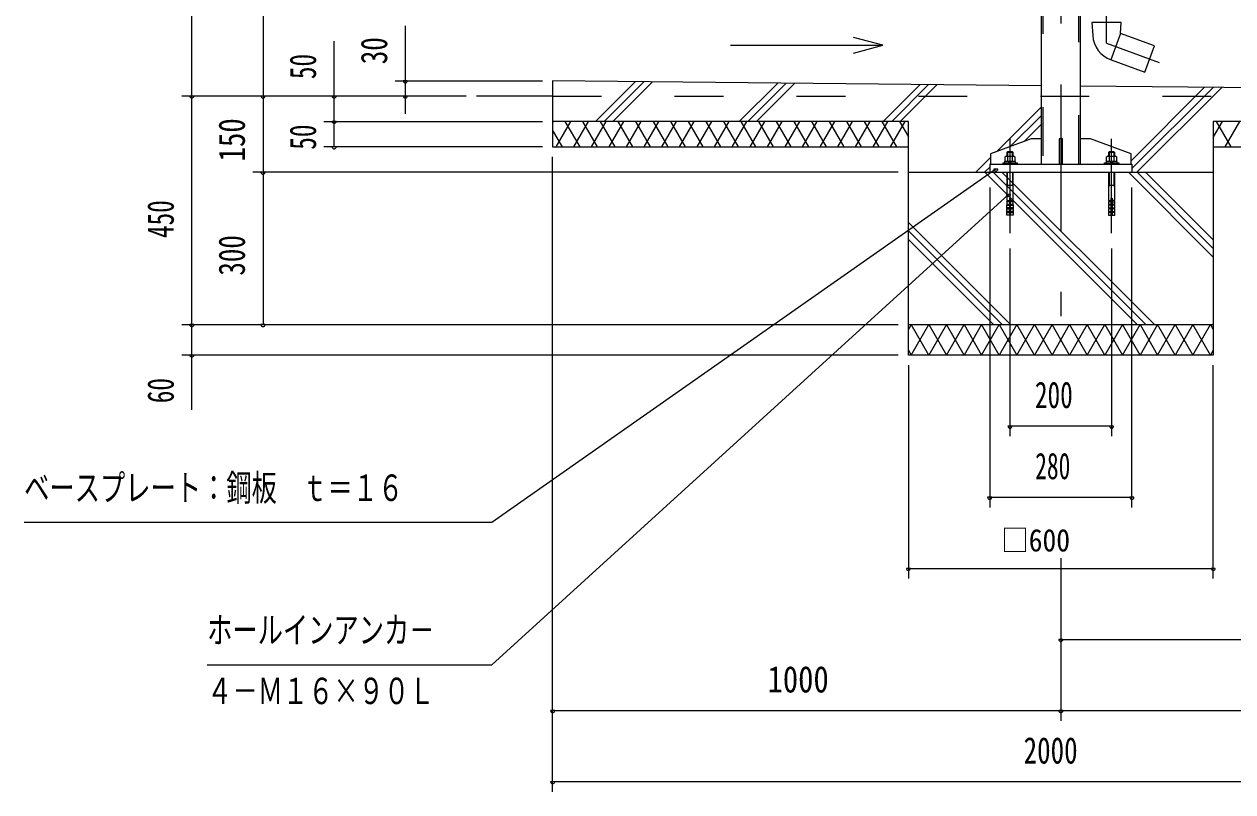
# Model space of a CAD drawing. Units: millimetres, scale not verified, with parts at other scales. Extents: x -23449 to 23452, y -10500 to 10500.
# Drawn here: x 11390 to 17336, y -2830 to 949 of the extents above; entities that cross this region are included whole.
import ezdxf
from ezdxf.enums import TextEntityAlignment as Align

# ---------------------------------------------------------------- set-up
doc = ezdxf.new("R2010")
doc.units = ezdxf.units.MM
doc.header["$LTSCALE"] = 60
doc.linetypes.add('USER2', pattern=[10, 4, -6])
doc.linetypes.add('USER3', pattern=[24, 12, -5, 2, -5])
for name, color, linetype, lineweight in [('0-6_2-0BOLD', 7, 'Continuous', 18), ('0-7_2-1HIDDEN', 3, 'USER2', 18), ('0-8_2-2CENTER', 3, 'USER3', 18), ('0-9_2-4THIN', 4, 'Continuous', 18), ('0-A_2-5DIM', 3, 'Continuous', 18), ('0-B_2-6HATCH', 2, 'Continuous', 18)]:
    doc.layers.add(name, color=color, linetype=linetype, lineweight=lineweight)
doc.styles.add('ＭＳ ゴシック', font='')
doc.styles.get('ＭＳ ゴシック').set_extended_font_data('MS Gothic')

msp = doc.modelspace()

# ---------------------------------------------------------------- linework, layer by layer
at = {"layer": '0-6_2-0BOLD'}
for p, q in [((16394.83, 259.93), (16394.83, 1140.9)), ((16585.58, 1140.9), (16585.58, 259.93)), ((16783.97, 902.49), (16736.94, 773.29)), ((13990.2, 669.93), (13990.2, 344.93)), ((16394.83, 645.88), (13990.21, 669.93)), ((13990.2, 594.93), (13615.2, 594.93)), ((18686.83, 622.96), (16585.58, 643.98)), ((16497.71, 259.93), (16497.71, 384.93)), ((13990.21, 344.93), (15740.21, 344.93)), ((16144.83, 309.93), (16144.83, 259.93)), ((16730.21, 321.41), (16725.21, 316.41)), ((17240.21, 344.93), (18490.2, 344.93)), ((16140.21, 259.93), (16140.21, 219.93)), ((16205.21, 265.68), (16205.21, 259.93)), ((16227.95, 295.92), (16227.95, 273.18)), ((16232.72, 265.68), (16240.22, 273.18)), ((16247.71, 273.18), (16240.22, 265.68)), ((16252.48, 273.18), (16252.48, 295.92)), ((16267.09, 265.68), (16267.09, 273.18)), ((16727.94, 295.92), (16727.94, 273.18)), ((16732.71, 273.18), (16740.21, 265.68)), ((16747.71, 265.68), (16740.21, 273.18)), ((16752.48, 273.18), (16752.48, 295.92)), ((15740.21, 219.93), (17240.21, 219.93)), ((16255.21, 80.94), (16255.21, 219.93)), ((16755.21, 80.94), (16755.21, 219.93)), ((16255.21, 154.03), (16225.21, 154.03)), ((16755.21, 154.03), (16725.21, 154.03)), ((16225.21, 56.94), (16228.21, 62.94)), ((16243.21, 80.94), (16255.21, 80.94)), ((16255.21, 74.94), (16243.21, 74.94)), ((16252.21, 62.94), (16255.21, 56.94)), ((16728.21, 80.94), (16725.21, 74.94)), ((16728.21, 62.94), (16725.21, 56.94)), ((16755.21, 80.94), (16743.21, 80.94)), ((16743.21, 74.94), (16755.21, 74.94)), ((16225.21, 38.94), (16228.21, 44.94)), ((16225.21, 20.94), (16228.21, 26.94)), ((16252.21, 44.94), (16255.21, 38.94)), ((16252.21, 26.94), (16255.21, 20.94)), ((16728.21, 44.94), (16725.21, 38.94)), ((16728.21, 26.94), (16725.21, 20.94)), ((16755.21, 56.94), (16743.21, 56.94)), ((16743.21, 44.94), (16755.21, 44.94)), ((16755.21, 38.94), (16743.21, 38.94)), ((16755.21, 20.94), (16752.21, 26.94)), ((15740.21, -530.07), (17240.21, -530.07))]:
    msp.add_line(p, q, dxfattribs=at)
for points in [[(16737.26, 773.17), (16904.3, 712.37), (16951.33, 841.58), (16783.97, 902.49), (16787.71, 957.49), (16642.7, 957.49), (16647.11, 893.01)], [(18490.2, 469.93), (17240.21, 469.93), (17240.21, -680.07), (15740.21, -680.07), (15740.21, 469.93), (13990.21, 469.93)], [(16394.83, 384.93), (16344.83, 384.93), (16144.83, 309.93)], [(16497.71, 384.93), (16482.71, 384.93), (16482.71, 259.93)], [(16835.58, 259.93), (16835.58, 309.93), (16635.58, 384.93), (16585.58, 384.93)], [(16215.68, 273.18), (16215.68, 295.92), (16219.59, 298.18), (16260.84, 298.18), (16264.75, 295.92), (16264.75, 273.18)], [(16225.21, 316.41), (16230.21, 321.41), (16250.21, 321.41), (16255.21, 316.41)], [(16255.21, 298.18), (16255.21, 316.41), (16225.21, 316.41), (16225.21, 298.18)], [(16715.68, 273.18), (16715.68, 295.92), (16719.59, 298.18), (16760.84, 298.18), (16764.75, 295.92), (16764.75, 273.18)], [(16755.21, 298.18), (16755.21, 316.41), (16725.21, 316.41), (16725.21, 298.18)], [(16730.21, 321.41), (16750.21, 321.41), (16755.21, 316.41)], [(16140.21, 259.93), (16840.21, 259.93), (16840.21, 219.93)], [(16205.21, 265.68), (16275.21, 265.68), (16275.21, 259.93)], [(16267.09, 273.18), (16213.34, 273.18), (16213.34, 265.68)], [(16705.21, 259.93), (16705.21, 265.68), (16775.21, 265.68), (16775.21, 259.93)], [(16767.09, 265.68), (16767.09, 273.18), (16713.34, 273.18), (16713.34, 265.68)], [(16225.21, 219.93), (16225.21, 80.94), (16237.21, 80.94)], [(16725.21, 219.93), (16725.21, 80.94), (16737.21, 80.94)], [(16237.21, 92.94), (16237.21, 8.94), (16225.21, 8.94), (16225.21, 20.94), (16237.21, 20.94)], [(16237.21, 74.94), (16225.21, 74.94), (16228.21, 80.94)], [(16225.21, 74.94), (16225.21, 62.94), (16237.21, 62.94)], [(16243.21, 20.94), (16255.21, 20.94), (16255.21, 8.94), (16243.21, 8.94), (16243.21, 92.94), (16237.21, 92.94)], [(16243.21, 62.94), (16255.21, 62.94), (16255.21, 74.94), (16252.21, 80.94)], [(16737.21, 20.94), (16725.21, 20.94), (16725.21, 8.94), (16737.21, 8.94), (16737.21, 92.94)], [(16737.21, 74.94), (16725.21, 74.94), (16725.21, 62.94), (16737.21, 62.94)], [(16737.21, 92.94), (16743.21, 92.94), (16743.21, 8.94), (16755.21, 8.94), (16755.21, 20.94), (16743.21, 20.94)], [(16743.21, 62.94), (16755.21, 62.94), (16755.21, 74.94), (16752.21, 80.94)], [(16755.21, 44.94), (16755.21, 56.94), (16752.21, 62.94)], [(16237.21, 44.94), (16225.21, 44.94), (16225.21, 56.94), (16237.21, 56.94)], [(16237.21, 26.94), (16225.21, 26.94), (16225.21, 38.94), (16237.21, 38.94)], [(16243.21, 56.94), (16255.21, 56.94), (16255.21, 44.94), (16243.21, 44.94)], [(16243.21, 38.94), (16255.21, 38.94), (16255.21, 26.94), (16243.21, 26.94)], [(16737.21, 56.94), (16725.21, 56.94), (16725.21, 44.94), (16737.21, 44.94)], [(16737.21, 38.94), (16725.21, 38.94), (16725.21, 26.94), (16737.21, 26.94)], [(16743.21, 26.94), (16755.21, 26.94), (16755.21, 38.94), (16752.21, 44.94)]]:
    msp.add_lwpolyline(points, dxfattribs=at)
for centre, radius, start, end in [((16784.29, 902.38), 137.5, 183.90576, 250), ((16221.81, 288.72), 9.46, 49.5701, 90), ((16240.22, 263.73), 34.45, 69.13593, 110.86406), ((16258.62, 288.72), 9.46, 90, 130.42989), ((16721.81, 288.72), 9.46, 49.57011, 90), ((16740.21, 263.73), 34.45, 69.13594, 110.86407), ((16758.62, 288.72), 9.46, 90, 130.4299)]:
    msp.add_arc(centre, radius, start, end, dxfattribs=at)
at = {"layer": '0-7_2-1HIDDEN'}
for p, q in [((16401.83, 1140.9), (16401.83, 259.93)), ((16578.58, 259.93), (16578.58, 1140.9)), ((13990.21, 594.93), (18990.21, 594.93))]:
    msp.add_line(p, q, dxfattribs=at)
at = {"layer": '0-8_2-2CENTER'}
for p, q in [((16490.21, 4971.62), (16490.21, -718.2)), ((16715.21, 854.36), (16715.21, 3730.02)), ((16715.21, 854.36), (16974.58, 759.95)), ((16240.21, -80.32), (16240.21, 384.93)), ((16740.21, -80.32), (16740.21, 384.93))]:
    msp.add_line(p, q, dxfattribs=at)
at = {"layer": '0-9_2-4THIN'}
for p, q in [((16228.96, 298.18), (16228.96, 320.16)), ((16251.46, 320.16), (16251.46, 298.18)), ((16728.96, 298.18), (16728.96, 320.16)), ((16751.46, 320.16), (16751.46, 298.18))]:
    msp.add_line(p, q, dxfattribs=at)
for points in [[(16225.21, 148.83), (16228.21, 154.03), (16228.21, 219.93)], [(16252.21, 219.93), (16252.21, 154.03), (16255.21, 148.83)], [(16728.21, 219.93), (16728.22, 154.03), (16725.21, 148.83)], [(16755.21, 148.83), (16752.21, 154.03), (16752.21, 219.93)]]:
    msp.add_lwpolyline(points, dxfattribs=at)
at = {"layer": '0-A_2-5DIM'}
for p, q in [((12215.2, -950.06), (12215.2, 5977.43)), ((12565.19, 5977.43), (12565.19, -530.06)), ((13265.2, 939.93), (13265.2, 507.96)), ((12915.2, 344.93), (12915.2, 864.93)), ((15470.31, 806.11), (15615.2, 844.93)), ((13215.2, 669.93), (13940.21, 669.93)), ((13275.2, 669.93), (13255.2, 669.93)), ((13565.2, 594.93), (12165.2, 594.93)), ((12225.2, 594.93), (12205.2, 594.93)), ((12575.19, 594.93), (12555.19, 594.93)), ((12925.2, 594.93), (12905.2, 594.93)), ((13275.2, 594.93), (13255.2, 594.93)), ((12865.2, 469.93), (13940.21, 469.93)), ((12925.2, 469.93), (12905.2, 469.93)), ((13940.21, 344.93), (12865.2, 344.93)), ((12925.2, 344.93), (12905.2, 344.93)), ((13990.21, -2830.07), (13990.21, 294.93)), ((15690.21, 219.93), (12515.2, 219.93)), ((12575.19, 219.93), (12555.19, 219.93)), ((16180.53, 234.81), (16160.53, 234.81)), ((16140.21, 144.93), (16140.21, -1430.07)), ((16840.21, -1430.07), (16840.21, 144.93)), ((16242.66, 110.57), (16222.66, 110.57)), ((16240.21, -1080.07), (16240.21, -155.32)), ((16740.21, -155.32), (16740.21, -1080.07)), ((12165.2, -530.06), (15690.21, -530.06)), ((12225.2, -530.06), (12205.2, -530.06)), ((12575.19, -530.06), (12555.19, -530.06)), ((15690.21, -680.06), (12165.2, -680.06)), ((12225.2, -680.06), (12205.2, -680.06)), ((15740.21, -730.07), (15740.21, -1780.07)), ((17240.21, -1780.07), (17240.21, -730.06)), ((16250.21, -1030.07), (16230.21, -1030.07)), ((16740.21, -1030.07), (16240.21, -1030.07)), ((16750.21, -1030.07), (16730.21, -1030.07)), ((16150.21, -1380.07), (16130.21, -1380.07)), ((16140.21, -1380.07), (16840.21, -1380.07)), ((16850.21, -1380.07), (16830.21, -1380.07)), ((16490.21, -1680.07), (16490.21, -2480.07)), ((15750.21, -1730.07), (15730.21, -1730.07)), ((15740.21, -1730.07), (17240.21, -1730.07)), ((17250.21, -1730.07), (17230.21, -1730.07)), ((16500.21, -2080.07), (16480.21, -2080.07)), ((16490.21, -2080.07), (19382.7, -2080.07)), ((14000.21, -2430.07), (13980.21, -2430.07)), ((13990.21, -2430.07), (18990.2, -2430.07)), ((16500.21, -2430.07), (16480.21, -2430.07)), ((14000.21, -2780.07), (13980.21, -2780.07)), ((18990.2, -2780.07), (13990.21, -2780.07))]:
    msp.add_line(p, q, dxfattribs=at)
for points in [[(14865.2, 844.93), (15615.2, 844.93), (15470.31, 883.75)], [(16170.53, 234.82), (13690.21, -1505.07), (11390.18, -1505.07)], [(12290.21, -2205.07), (13690.21, -2205.07), (16232.66, 110.57)]]:
    msp.add_lwpolyline(points, dxfattribs=at)
for centre in [(13265.2, 669.93), (12215.2, 594.93), (12565.19, 594.93), (12915.2, 594.93), (13265.2, 594.93), (12915.2, 469.93), (12915.2, 344.93), (12565.19, 219.93), (16170.53, 234.81), (16232.66, 110.57), (12215.2, -530.06), (12565.19, -530.06), (12215.2, -680.06), (16240.21, -1030.07), (16740.21, -1030.07), (16140.21, -1380.07), (16840.21, -1380.07), (15740.21, -1730.07), (17240.21, -1730.07), (16490.21, -2080.07), (13990.21, -2430.07), (16490.21, -2430.07), (13990.21, -2780.07)]:
    msp.add_arc(centre, 10, 180, 0, dxfattribs=at)
at = {"layer": '0-B_2-6HATCH'}
for p, q in [((14397.39, 665.86), (14201.46, 469.93)), ((14243.89, 469.93), (14439.4, 665.44)), ((14286.32, 469.93), (14481.41, 665.02)), ((14908.57, 469.93), (15097.5, 658.86)), ((14951, 469.93), (15139.5, 658.44)), ((15181.51, 658.02), (14993.42, 469.93)), ((15797.6, 651.86), (15615.68, 469.93)), ((15658.1, 469.93), (15839.61, 651.44)), ((15700.53, 469.93), (15881.62, 651.02)), ((16835.58, 275.62), (17197.81, 637.85)), ((17239.82, 637.43), (16840.21, 237.82)), ((16864.74, 219.93), (17281.83, 637.01)), ((16173.55, 320.7), (16394.83, 541.98)), ((16394.83, 499.55), (16241.44, 346.16)), ((13993.17, 469.93), (13990.2, 464.8)), ((13990.2, 425.06), (14036.47, 344.93)), ((14007.6, 344.93), (14079.77, 469.93)), ((14050.9, 469.93), (14123.07, 344.93)), ((14094.2, 344.93), (14166.37, 469.93)), ((14137.51, 469.93), (14209.68, 344.93)), ((14180.81, 344.93), (14252.98, 469.93)), ((14224.11, 469.93), (14296.28, 344.93)), ((14267.41, 344.93), (14339.58, 469.93)), ((14310.71, 469.93), (14382.88, 344.93)), ((14354.01, 344.93), (14426.18, 469.93)), ((14397.32, 469.93), (14469.48, 344.93)), ((14440.62, 344.93), (14512.78, 469.93)), ((14483.92, 469.93), (14556.09, 344.93)), ((14527.22, 344.93), (14599.39, 469.93)), ((14570.52, 469.93), (14642.69, 344.93)), ((14613.82, 344.93), (14685.99, 469.93)), ((14657.12, 469.93), (14729.29, 344.93)), ((14700.42, 344.93), (14772.59, 469.93)), ((14743.72, 469.93), (14815.89, 344.93)), ((14787.02, 344.93), (14859.19, 469.93)), ((14830.33, 469.93), (14902.5, 344.93)), ((14873.63, 344.93), (14945.79, 469.93)), ((14989.1, 344.93), (14916.93, 469.93)), ((15032.4, 469.93), (14960.23, 344.93)), ((15003.53, 469.93), (15075.7, 344.93)), ((15046.83, 344.93), (15119, 469.93)), ((15090.14, 469.93), (15162.3, 344.93)), ((15133.43, 344.93), (15205.6, 469.93)), ((15176.74, 469.93), (15248.91, 344.93)), ((15220.04, 344.93), (15292.2, 469.93)), ((15263.34, 469.93), (15335.51, 344.93)), ((15306.64, 344.93), (15378.81, 469.93)), ((15349.94, 469.93), (15422.11, 344.93)), ((15393.24, 344.93), (15465.41, 469.93)), ((15436.54, 469.93), (15508.71, 344.93)), ((15479.84, 344.93), (15552.01, 469.93)), ((15523.15, 469.93), (15595.32, 344.93)), ((15566.45, 344.93), (15638.62, 469.93)), ((15609.75, 469.93), (15681.92, 344.93)), ((15653.05, 344.93), (15725.22, 469.93)), ((15696.35, 469.93), (15740.21, 393.97)), ((16309.32, 371.61), (16394.83, 457.12)), ((17284.06, 469.93), (17240.21, 393.97)), ((17255.2, 469.93), (17327.37, 344.93)), ((17298.5, 344.93), (17370.67, 469.93)), ((15740.21, 345.89), (15739.65, 344.93)), ((17240.21, 345.89), (17240.76, 344.93)), ((16072.78, 219.93), (16144.83, 291.98)), ((16115.21, 219.93), (16140.21, 244.93)), ((16865.67, -530.07), (16115.67, 219.93)), ((16158.1, 219.93), (16908.1, -530.07)), ((16950.53, -530.07), (16200.53, 219.93)), ((16822.78, 219.93), (17240.21, -197.5)), ((17240.21, -155.07), (16865.21, 219.93)), ((17240.21, -112.64), (16907.63, 219.93)), ((15740.21, -26.86), (16243.42, -530.07)), ((16200.99, -530.07), (15740.21, -69.28)), ((15740.21, -111.71), (16158.57, -530.07)), ((15754.09, -530.07), (15740.21, -554.11)), ((15754.09, -680.07), (15840.69, -530.07)), ((16013.89, -680.07), (15927.29, -530.07)), ((16100.5, -530.07), (16013.89, -680.07)), ((16187.1, -680.07), (16100.5, -530.07)), ((16273.7, -530.07), (16187.1, -680.07)), ((16360.3, -680.07), (16273.7, -530.07)), ((16360.31, -530.07), (16446.91, -680.07)), ((16446.91, -530.07), (16360.31, -680.07)), ((16446.91, -680.07), (16533.51, -530.07)), ((16879.92, -680.07), (16793.32, -530.07)), ((16966.52, -530.07), (16879.92, -680.07)), ((17226.33, -530.07), (17240.21, -554.11)), ((15740.21, -656.03), (15754.09, -680.07))]:
    msp.add_line(p, q, dxfattribs=at)
for points in [[(15927.29, -530.07), (15840.69, -680.07), (15754.09, -530.07)], [(15840.69, -530.07), (15927.29, -680.07), (16013.89, -530.07)], [(16013.89, -530.07), (16100.5, -680.07), (16187.1, -530.07), (16273.7, -680.07), (16360.3, -530.07)], [(16620.11, -530.07), (16533.51, -680.07), (16446.91, -530.07)], [(16533.51, -530.07), (16620.11, -680.07), (16706.71, -530.07), (16793.32, -680.07), (16879.92, -530.07)], [(16793.32, -530.07), (16706.71, -680.07), (16620.11, -530.07)], [(16879.92, -530.07), (16966.52, -680.07), (17053.12, -530.07)], [(17139.73, -530.07), (17053.13, -680.07), (16966.52, -530.07)], [(17053.13, -530.07), (17139.73, -680.07), (17226.33, -530.07)], [(17240.21, -656.03), (17226.33, -680.07), (17139.73, -530.07)]]:
    msp.add_lwpolyline(points, dxfattribs=at)

# ---------------------------------------------------------------- texts
at = {"layer": '0-A_2-5DIM', "color": 7, "style": 'ＭＳ ゴシック'}
for s, width, p in [('30', 0.75, (13215.2, 751.62)), ('50', 0.7, (12865.2, 678.21)), ('150', 0.8, (12515.2, 272.94)), ('50', 0.7, (12865.2, 330.71)), ('450', 0.7, (12165.2, -103.95)), ('300', 0.75, (12515.2, -289.17)), ('60', 0.7, (12165.2, -917.18))]:
    msp.add_text(s, height=130.2, rotation=90, dxfattribs=dict(at, width=width)).set_placement(p, align=Align.BOTTOM_LEFT)
for s, height, width, p in [('200', 130.2, 0.7, (16362.95, -980.07)), ('280', 130.2, 0.65, (16364.27, -1330.07)), ('ベースプレート：鋼板\u3000ｔ＝１６', 130.2, 0.7, (11390.18, -1437.28)), ('□600', 110.7, 0.9, (16196.46, -1680.07)), ('ホールインアンカ－', 130.2, 0.7, (12290.18, -2137.28)), ('1000', 130.2, 0.85, (15047.41, -2380.07)), ('４－Ｍ１６×９０Ｌ', 130.2, 0.7, (12290.18, -2437.28)), ('2000', 130.2, 0.75, (16307.17, -2730.07))]:
    msp.add_text(s, height=height, dxfattribs=dict(at, width=width)).set_placement(p, align=Align.BOTTOM_LEFT)

doc.saveas('drawing.dxf')
